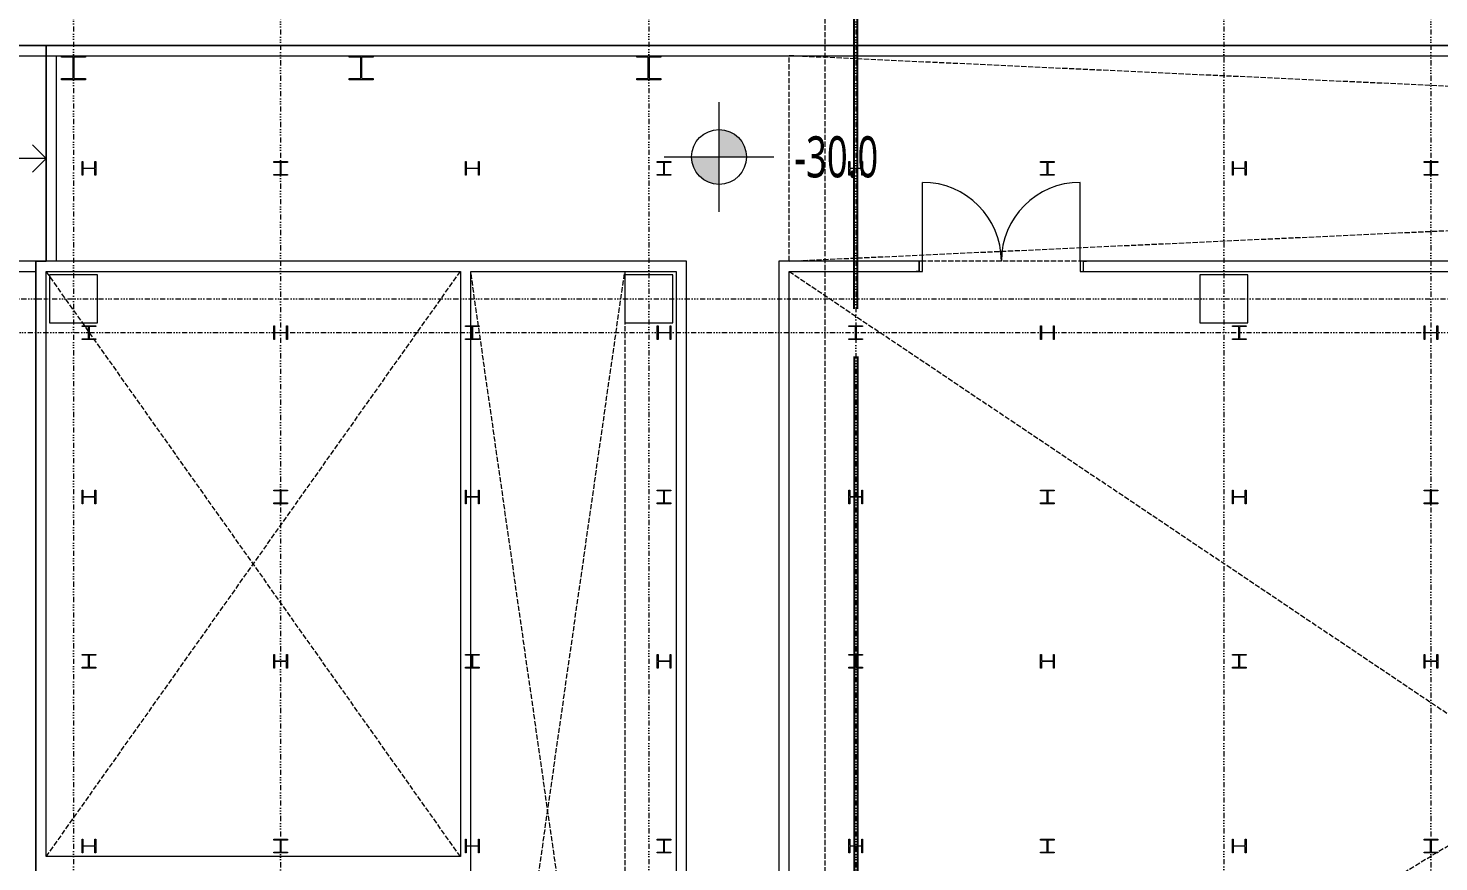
# Model space of a CAD drawing. Extents: x -168053 to 290600, y -560063 to 131745.
# Drawn here: x 164314 to 184915, y 7270 to 19447 of the extents above; entities that cross this region are included whole.
import ezdxf

# ---------------------------------------------------------------- set-up
doc = ezdxf.new("R2010")
doc.units = 0
doc.header["$LTSCALE"] = 250
for name, pattern in [('H12PL1$0$HIDDEN', [0.4, 0.3, -0.1]), ('H12PL1$0$JJP_三點線', [0.9, 0.3, -0.15, 0, -0.15, 0, -0.15, 0, -0.15]), ('H12PL25$0$HIDDEN', [0.4, 0.3, -0.1]), ('H12PL25$0$JJP_三點線', [0.9, 0.3, -0.15, 0, -0.15, 0, -0.15, 0, -0.15])]:
    doc.linetypes.add(name, pattern=pattern)
for name, color, linetype in [('H12PL1$0$A-LABEL-HIGH.200K', 252, 'Continuous'), ('H12PL1$0$A-OBJE-2D', 252, 'Continuous'), ('H12PL1$0$A-OBJE-2D.200K', 252, 'Continuous'), ('H12PL1$0$A-WALL-IN', 252, 'Continuous'), ('H12PL1$0$A-WALL-IN.200K', 252, 'Continuous'), ('H12PL1$0$Door', 252, 'Continuous'), ('H12PL1$0$Hattch', 252, 'Continuous'), ('H12PL1$0$S-COL', 252, 'Continuous'), ('H12PL1$0$S-COL.200K', 252, 'Continuous'), ('H12PL1$0$S-GRID', 252, 'Continuous'), ('H12PL1$0$S-SLAB-SHOW.200K', 252, 'Continuous'), ('H12PL25$0$A-ZONE', 252, 'Continuous'), ('H12PL25$0$S-COL', 252, 'Continuous'), ('H12PL25$0$S-GRID', 252, 'Continuous'), ('XFDP20$0$A-W-P3_(50K)', 9, 'Continuous')]:
    doc.layers.add(name, color=color, linetype=linetype)
doc.styles.add('H12PL1$0$Standard', font='', dxfattribs={"width": 0.8})
doc.styles.get('H12PL1$0$Standard').set_extended_font_data('Microsoft JhengHei')

# ---------------------------------------------------------------- blocks, each defined once
blk = doc.blocks.new('XFDP20')
at = {"layer": 'XFDP20$0$A-W-P3_(50K)', "ltscale": 0.5}
for p, q in [((176375, 15350), (176375, 29650)), ((176425, 15350), (176425, 29650)), ((176375, 14650), (176375, 350)), ((176425, 14650), (176425, 350))]:
    blk.add_line(p, q, dxfattribs=at)
blk = doc.blocks.new('H12PL25')
at = {"layer": 'H12PL25$0$A-ZONE', "linetype": 'H12PL25$0$HIDDEN', "lineweight": 0}
blk.add_lwpolyline([(175950, 86290), (175950, 350)], dxfattribs=at)
at = {"layer": 'H12PL25$0$S-COL', "lineweight": 0, "flags": 128}
for points in [[(165100, 17500), (165112, 17500), (165112, 17417, 0.41421356), (165125, 17404), (165275, 17404, 0.41421356), (165288, 17417), (165288, 17500), (165300, 17500), (165300, 17300), (165288, 17300), (165288, 17383, 0.41421356), (165275, 17396), (165125, 17396, 0.41421356), (165112, 17383), (165112, 17300), (165100, 17300)], [(167900, 17300), (167900, 17312), (167983, 17312, 0.41421356), (167996, 17325), (167996, 17475, 0.41421356), (167983, 17488), (167900, 17488), (167900, 17500), (168100, 17500), (168100, 17488), (168017, 17488, 0.41421356), (168004, 17475), (168004, 17325, 0.41421356), (168017, 17312), (168100, 17312), (168100, 17300)], [(170700, 17500), (170712, 17500), (170712, 17417, 0.41421356), (170725, 17404), (170875, 17404, 0.41421356), (170888, 17417), (170888, 17500), (170900, 17500), (170900, 17300), (170888, 17300), (170888, 17383, 0.41421356), (170875, 17396), (170725, 17396, 0.41421356), (170712, 17383), (170712, 17300), (170700, 17300)], [(173500, 17300), (173500, 17312), (173583, 17312, 0.41421356), (173596, 17325), (173596, 17475, 0.41421356), (173583, 17488), (173500, 17488), (173500, 17500), (173700, 17500), (173700, 17488), (173617, 17488, 0.41421356), (173604, 17475), (173604, 17325, 0.41421356), (173617, 17312), (173700, 17312), (173700, 17300)], [(176300, 17500), (176312, 17500), (176312, 17417, 0.41421356), (176325, 17404), (176475, 17404, 0.41421356), (176488, 17417), (176488, 17500), (176500, 17500), (176500, 17300), (176488, 17300), (176488, 17383, 0.41421356), (176475, 17396), (176325, 17396, 0.41421356), (176312, 17383), (176312, 17300), (176300, 17300)], [(179100, 17300), (179100, 17312), (179183, 17312, 0.41421356), (179196, 17325), (179196, 17475, 0.41421356), (179183, 17488), (179100, 17488), (179100, 17500), (179300, 17500), (179300, 17488), (179217, 17488, 0.41421356), (179204, 17475), (179204, 17325, 0.41421356), (179217, 17312), (179300, 17312), (179300, 17300)], [(181900, 17500), (181912, 17500), (181912, 17417, 0.41421356), (181925, 17404), (182075, 17404, 0.41421356), (182088, 17417), (182088, 17500), (182100, 17500), (182100, 17300), (182088, 17300), (182088, 17383, 0.41421356), (182075, 17396), (181925, 17396, 0.41421356), (181912, 17383), (181912, 17300), (181900, 17300)], [(184700, 17300), (184700, 17312), (184783, 17312, 0.41421356), (184796, 17325), (184796, 17475, 0.41421356), (184783, 17488), (184700, 17488), (184700, 17500), (184900, 17500), (184900, 17488), (184817, 17488, 0.41421356), (184804, 17475), (184804, 17325, 0.41421356), (184817, 17312), (184900, 17312), (184900, 17300)], [(165100, 14900), (165100, 14912), (165183, 14912, 0.41421356), (165196, 14925), (165196, 15075, 0.41421356), (165183, 15088), (165100, 15088), (165100, 15100), (165300, 15100), (165300, 15088), (165217, 15088, 0.41421356), (165204, 15075), (165204, 14925, 0.41421356), (165217, 14912), (165300, 14912), (165300, 14900)], [(167900, 15100), (167912, 15100), (167912, 15017, 0.41421356), (167925, 15004), (168075, 15004, 0.41421356), (168088, 15017), (168088, 15100), (168100, 15100), (168100, 14900), (168088, 14900), (168088, 14983, 0.41421356), (168075, 14996), (167925, 14996, 0.41421356), (167912, 14983), (167912, 14900), (167900, 14900)], [(170700, 14900), (170700, 14912), (170783, 14912, 0.41421356), (170796, 14925), (170796, 15075, 0.41421356), (170783, 15088), (170700, 15088), (170700, 15100), (170900, 15100), (170900, 15088), (170817, 15088, 0.41421356), (170804, 15075), (170804, 14925, 0.41421356), (170817, 14912), (170900, 14912), (170900, 14900)], [(173500, 15100), (173512, 15100), (173512, 15017, 0.41421356), (173525, 15004), (173675, 15004, 0.41421356), (173688, 15017), (173688, 15100), (173700, 15100), (173700, 14900), (173688, 14900), (173688, 14983, 0.41421356), (173675, 14996), (173525, 14996, 0.41421356), (173512, 14983), (173512, 14900), (173500, 14900)], [(176300, 14900), (176300, 14912), (176383, 14912, 0.41421356), (176396, 14925), (176396, 15075, 0.41421356), (176383, 15088), (176300, 15088), (176300, 15100), (176500, 15100), (176500, 15088), (176417, 15088, 0.41421356), (176404, 15075), (176404, 14925, 0.41421356), (176417, 14912), (176500, 14912), (176500, 14900)], [(179100, 15100), (179112, 15100), (179112, 15017, 0.41421356), (179125, 15004), (179275, 15004, 0.41421356), (179288, 15017), (179288, 15100), (179300, 15100), (179300, 14900), (179288, 14900), (179288, 14983, 0.41421356), (179275, 14996), (179125, 14996, 0.41421356), (179112, 14983), (179112, 14900), (179100, 14900)], [(181900, 14900), (181900, 14912), (181983, 14912, 0.41421356), (181996, 14925), (181996, 15075, 0.41421356), (181983, 15088), (181900, 15088), (181900, 15100), (182100, 15100), (182100, 15088), (182017, 15088, 0.41421356), (182004, 15075), (182004, 14925, 0.41421356), (182017, 14912), (182100, 14912), (182100, 14900)], [(184700, 15100), (184712, 15100), (184712, 15017, 0.41421356), (184725, 15004), (184875, 15004, 0.41421356), (184888, 15017), (184888, 15100), (184900, 15100), (184900, 14900), (184888, 14900), (184888, 14983, 0.41421356), (184875, 14996), (184725, 14996, 0.41421356), (184712, 14983), (184712, 14900), (184700, 14900)], [(165100, 12700), (165112, 12700), (165112, 12617, 0.41421356), (165125, 12604), (165275, 12604, 0.41421356), (165288, 12617), (165288, 12700), (165300, 12700), (165300, 12500), (165288, 12500), (165288, 12583, 0.41421356), (165275, 12596), (165125, 12596, 0.41421356), (165112, 12583), (165112, 12500), (165100, 12500)], [(167900, 12500), (167900, 12512), (167983, 12512, 0.41421356), (167996, 12525), (167996, 12675, 0.41421356), (167983, 12688), (167900, 12688), (167900, 12700), (168100, 12700), (168100, 12688), (168017, 12688, 0.41421356), (168004, 12675), (168004, 12525, 0.41421356), (168017, 12512), (168100, 12512), (168100, 12500)], [(170700, 12700), (170712, 12700), (170712, 12617, 0.41421356), (170725, 12604), (170875, 12604, 0.41421356), (170888, 12617), (170888, 12700), (170900, 12700), (170900, 12500), (170888, 12500), (170888, 12583, 0.41421356), (170875, 12596), (170725, 12596, 0.41421356), (170712, 12583), (170712, 12500), (170700, 12500)], [(173500, 12500), (173500, 12512), (173583, 12512, 0.41421356), (173596, 12525), (173596, 12675, 0.41421356), (173583, 12688), (173500, 12688), (173500, 12700), (173700, 12700), (173700, 12688), (173617, 12688, 0.41421356), (173604, 12675), (173604, 12525, 0.41421356), (173617, 12512), (173700, 12512), (173700, 12500)], [(176300, 12700), (176312, 12700), (176312, 12617, 0.41421356), (176325, 12604), (176475, 12604, 0.41421356), (176488, 12617), (176488, 12700), (176500, 12700), (176500, 12500), (176488, 12500), (176488, 12583, 0.41421356), (176475, 12596), (176325, 12596, 0.41421356), (176312, 12583), (176312, 12500), (176300, 12500)], [(179100, 12500), (179100, 12512), (179183, 12512, 0.41421356), (179196, 12525), (179196, 12675, 0.41421356), (179183, 12688), (179100, 12688), (179100, 12700), (179300, 12700), (179300, 12688), (179217, 12688, 0.41421356), (179204, 12675), (179204, 12525, 0.41421356), (179217, 12512), (179300, 12512), (179300, 12500)], [(181900, 12700), (181912, 12700), (181912, 12617, 0.41421356), (181925, 12604), (182075, 12604, 0.41421356), (182088, 12617), (182088, 12700), (182100, 12700), (182100, 12500), (182088, 12500), (182088, 12583, 0.41421356), (182075, 12596), (181925, 12596, 0.41421356), (181912, 12583), (181912, 12500), (181900, 12500)], [(184700, 12500), (184700, 12512), (184783, 12512, 0.41421356), (184796, 12525), (184796, 12675, 0.41421356), (184783, 12688), (184700, 12688), (184700, 12700), (184900, 12700), (184900, 12688), (184817, 12688, 0.41421356), (184804, 12675), (184804, 12525, 0.41421356), (184817, 12512), (184900, 12512), (184900, 12500)], [(165100, 10100), (165100, 10112), (165183, 10112, 0.41421356), (165196, 10125), (165196, 10275, 0.41421356), (165183, 10288), (165100, 10288), (165100, 10300), (165300, 10300), (165300, 10288), (165217, 10288, 0.41421356), (165204, 10275), (165204, 10125, 0.41421356), (165217, 10112), (165300, 10112), (165300, 10100)], [(167900, 10300), (167912, 10300), (167912, 10217, 0.41421356), (167925, 10204), (168075, 10204, 0.41421356), (168088, 10217), (168088, 10300), (168100, 10300), (168100, 10100), (168088, 10100), (168088, 10183, 0.41421356), (168075, 10196), (167925, 10196, 0.41421356), (167912, 10183), (167912, 10100), (167900, 10100)], [(170700, 10100), (170700, 10112), (170783, 10112, 0.41421356), (170796, 10125), (170796, 10275, 0.41421356), (170783, 10288), (170700, 10288), (170700, 10300), (170900, 10300), (170900, 10288), (170817, 10288, 0.41421356), (170804, 10275), (170804, 10125, 0.41421356), (170817, 10112), (170900, 10112), (170900, 10100)], [(173500, 10300), (173512, 10300), (173512, 10217, 0.41421356), (173525, 10204), (173675, 10204, 0.41421356), (173688, 10217), (173688, 10300), (173700, 10300), (173700, 10100), (173688, 10100), (173688, 10183, 0.41421356), (173675, 10196), (173525, 10196, 0.41421356), (173512, 10183), (173512, 10100), (173500, 10100)], [(176300, 10100), (176300, 10112), (176383, 10112, 0.41421356), (176396, 10125), (176396, 10275, 0.41421356), (176383, 10288), (176300, 10288), (176300, 10300), (176500, 10300), (176500, 10288), (176417, 10288, 0.41421356), (176404, 10275), (176404, 10125, 0.41421356), (176417, 10112), (176500, 10112), (176500, 10100)], [(179100, 10300), (179112, 10300), (179112, 10217, 0.41421356), (179125, 10204), (179275, 10204, 0.41421356), (179288, 10217), (179288, 10300), (179300, 10300), (179300, 10100), (179288, 10100), (179288, 10183, 0.41421356), (179275, 10196), (179125, 10196, 0.41421356), (179112, 10183), (179112, 10100), (179100, 10100)], [(181900, 10100), (181900, 10112), (181983, 10112, 0.41421356), (181996, 10125), (181996, 10275, 0.41421356), (181983, 10288), (181900, 10288), (181900, 10300), (182100, 10300), (182100, 10288), (182017, 10288, 0.41421356), (182004, 10275), (182004, 10125, 0.41421356), (182017, 10112), (182100, 10112), (182100, 10100)], [(184700, 10300), (184712, 10300), (184712, 10217, 0.41421356), (184725, 10204), (184875, 10204, 0.41421356), (184888, 10217), (184888, 10300), (184900, 10300), (184900, 10100), (184888, 10100), (184888, 10183, 0.41421356), (184875, 10196), (184725, 10196, 0.41421356), (184712, 10183), (184712, 10100), (184700, 10100)], [(165100, 7600), (165112, 7600), (165112, 7517, 0.41421356), (165125, 7504), (165275, 7504, 0.41421356), (165288, 7517), (165288, 7600), (165300, 7600), (165300, 7400), (165288, 7400), (165288, 7483, 0.41421356), (165275, 7496), (165125, 7496, 0.41421356), (165112, 7483), (165112, 7400), (165100, 7400)], [(167900, 7400), (167900, 7412), (167983, 7412, 0.41421356), (167996, 7425), (167996, 7575, 0.41421356), (167983, 7588), (167900, 7588), (167900, 7600), (168100, 7600), (168100, 7588), (168017, 7588, 0.41421356), (168004, 7575), (168004, 7425, 0.41421356), (168017, 7412), (168100, 7412), (168100, 7400)], [(170700, 7600), (170712, 7600), (170712, 7517, 0.41421356), (170725, 7504), (170875, 7504, 0.41421356), (170888, 7517), (170888, 7600), (170900, 7600), (170900, 7400), (170888, 7400), (170888, 7483, 0.41421356), (170875, 7496), (170725, 7496, 0.41421356), (170712, 7483), (170712, 7400), (170700, 7400)], [(173500, 7400), (173500, 7412), (173583, 7412, 0.41421356), (173596, 7425), (173596, 7575, 0.41421356), (173583, 7588), (173500, 7588), (173500, 7600), (173700, 7600), (173700, 7588), (173617, 7588, 0.41421356), (173604, 7575), (173604, 7425, 0.41421356), (173617, 7412), (173700, 7412), (173700, 7400)], [(176300, 7600), (176312, 7600), (176312, 7517, 0.41421356), (176325, 7504), (176475, 7504, 0.41421356), (176488, 7517), (176488, 7600), (176500, 7600), (176500, 7400), (176488, 7400), (176488, 7483, 0.41421356), (176475, 7496), (176325, 7496, 0.41421356), (176312, 7483), (176312, 7400), (176300, 7400)], [(179100, 7400), (179100, 7412), (179183, 7412, 0.41421356), (179196, 7425), (179196, 7575, 0.41421356), (179183, 7588), (179100, 7588), (179100, 7600), (179300, 7600), (179300, 7588), (179217, 7588, 0.41421356), (179204, 7575), (179204, 7425, 0.41421356), (179217, 7412), (179300, 7412), (179300, 7400)], [(181900, 7600), (181912, 7600), (181912, 7517, 0.41421356), (181925, 7504), (182075, 7504, 0.41421356), (182088, 7517), (182088, 7600), (182100, 7600), (182100, 7400), (182088, 7400), (182088, 7483, 0.41421356), (182075, 7496), (181925, 7496, 0.41421356), (181912, 7483), (181912, 7400), (181900, 7400)], [(184700, 7400), (184700, 7412), (184783, 7412, 0.41421356), (184796, 7425), (184796, 7575, 0.41421356), (184783, 7588), (184700, 7588), (184700, 7600), (184900, 7600), (184900, 7588), (184817, 7588, 0.41421356), (184804, 7575), (184804, 7425, 0.41421356), (184817, 7412), (184900, 7412), (184900, 7400)]]:
    blk.add_lwpolyline(points, format="xyb", close=True, dxfattribs=at)
at = {"layer": 'H12PL25$0$S-GRID', "linetype": 'H12PL25$0$JJP_三點線', "lineweight": 0}
for p, q in [((168000, 128250), (168000, -28000)), ((176400, 128250), (176400, -28000)), ((184800, 128250), (184800, -28000)), ((-29000, 15000), (289600, 15000))]:
    blk.add_line(p, q, dxfattribs=at)
blk.add_blockref('XFDP20', (0, 0))
blk = doc.blocks.new('H12PL1')
at = {"layer": 'H12PL1$0$Hattch', "linetype": 'Continuous', "lineweight": 0}
for points in [[(177426.84, 17071.41), (177826.84, 17071.41), (177796.39, 17224.48), (177709.68, 17354.25), (177579.91, 17440.96), (177426.84, 17471.41)], [(177426.84, 17071.41), (177026.84, 17071.41), (177057.28, 16918.33), (177143.99, 16788.56), (177273.76, 16701.85), (177426.84, 16671.41)]]:
    blk.add_hatch(color=256, dxfattribs=at).paths.add_polyline_path(points)
at = {"layer": 'H12PL1$0$A-LABEL-HIGH.200K', "lineweight": 0}
for p, q in [((177426.84, 16271.41), (177426.84, 17871.41)), ((176626.84, 17071.41), (178226.84, 17071.41))]:
    blk.add_line(p, q, dxfattribs=at)
blk.add_circle((177426.84, 17071.41), 400, dxfattribs=at)
at = {"layer": 'H12PL1$0$A-OBJE-2D', "linetype": 'H12PL1$0$HIDDEN', "lineweight": 0}
for p, q in [((178450, 15550), (178450, 18550)), ((178450, 18550), (243150, 18550)), ((178450, 15550), (243150, 18550)), ((243150, 15550), (178450, 18550)), ((243150, 15550), (178450, 15550)), ((167600, 6850), (173650, 15400)), ((173650, 6850), (167600, 15400)), ((173800, -350), (173800, 15400)), ((173800, 15400), (176050, 15400)), ((173800, -350), (176050, 15400)), ((176050, -350), (173800, 15400)), ((176050, 15400), (176050, -350)), ((178450, 1170), (201900, 15400)), ((178450, 15400), (201900, -350))]:
    blk.add_line(p, q, dxfattribs=at)
at = {"layer": 'H12PL1$0$A-OBJE-2D', "lineweight": 0}
for points in [[(167600, 15550), (167600, 18700), (243150, 18700)], [(167750, 15550), (167750, 18550), (243150, 18550)]]:
    blk.add_lwpolyline(points, dxfattribs=at)
at = {"layer": 'H12PL1$0$A-OBJE-2D.200K', "lineweight": 0}
for q in [(167400, 17250), (167400, 16850)]:
    blk.add_line((167600, 17050), q, dxfattribs=at)
at = {"layer": 'H12PL1$0$A-OBJE-2D.200K', "lineweight": 0, "flags": 128}
blk.add_lwpolyline([(167600, 17050), (164000, 17050)], dxfattribs=at)
at = {"layer": 'H12PL1$0$A-WALL-IN', "lineweight": 0}
for p, q in [((180350, 15550), (180307, 15550)), ((180350, 15400), (180350, 15550)), ((182750, 15550), (182793, 15550)), ((182750, 15400), (182750, 15550)), ((180350, 15400), (180307, 15400)), ((182750, 15400), (182793, 15400))]:
    blk.add_line(p, q, dxfattribs=at)
at = {"layer": 'H12PL1$0$A-WALL-IN', "lineweight": 0, "flags": 128}
for points in [[(167450, 15550), (167600, 15550)], [(167450, 15550), (167450, -440)], [(176800, 15550), (167600, 15550)], [(176950, 15550), (176800, 15550)], [(176950, -350), (176950, 15550)], [(178300, 15550), (178300, 15400)], [(180350, 15550), (178300, 15550)], [(201975, 15550), (182750, 15550)], [(167600, 15400), (173650, 15400)], [(167600, 6850), (167600, 15400)], [(173650, 15400), (173650, 6850)], [(173800, 15400), (176800, 15400)], [(173800, -440), (173800, 15400)], [(176800, 15400), (176800, -350)], [(178300, 15400), (178300, 1170)], [(178450, 1170), (178450, 15400)], [(178450, 15400), (180350, 15400)], [(182750, 15400), (201900, 15400)], [(173650, 6850), (167600, 6850)]]:
    blk.add_lwpolyline(points, dxfattribs=at)
at = {"layer": 'H12PL1$0$A-WALL-IN.200K', "lineweight": 0, "flags": 128}
for points in [[(243150, 18700), (39500, 18700)], [(163975, 18550), (167825, 18550)], [(168175, 18550), (172025, 18550)], [(172375, 18550), (176225, 18550)], [(176575, 18550), (243150, 18550)], [(167450, 15550), (42650, 15550)], [(167450, 15400), (167450, 15550)], [(102550, 15400), (167450, 15400)]]:
    blk.add_lwpolyline(points, dxfattribs=at)
at = {"layer": 'H12PL1$0$Door', "lineweight": 0}
for p, q in [((180400, 15550), (180400, 16700)), ((182700, 15550), (182700, 16700)), ((180350, 15550), (180307, 15550)), ((180350, 15550), (180307, 15550)), ((180400, 15550), (180350, 15550)), ((180350, 15550), (180350, 15400)), ((180350, 15400), (180350, 15550)), ((180350, 15400), (180350, 15550)), ((180400, 15400), (180400, 15550)), ((182750, 15550), (182700, 15550)), ((182700, 15550), (182700, 15400)), ((182750, 15400), (182750, 15550)), ((182750, 15400), (182750, 15550)), ((182750, 15400), (182750, 15550)), ((182750, 15550), (182793, 15550)), ((182750, 15550), (182793, 15550)), ((180350, 15400), (180307, 15400)), ((180350, 15400), (180307, 15400)), ((180350, 15400), (180400, 15400)), ((182700, 15400), (182750, 15400)), ((182750, 15400), (182793, 15400)), ((182750, 15400), (182793, 15400))]:
    blk.add_line(p, q, dxfattribs=at)
for centre, start, end in [((180400, 15550), 0, 90), ((182700, 15550), 90, 180)]:
    blk.add_arc(centre, 1150, start, end, dxfattribs=at)
at = {"layer": 'H12PL1$0$S-COL', "lineweight": 0, "flags": 128}
for points in [[(167650, 14650), (168350, 14650), (168350, 15350), (167650, 15350)], [(176050, 14650), (176750, 14650), (176750, 15350), (176050, 15350)], [(184450, 14650), (185150, 14650), (185150, 15350), (184450, 15350)]]:
    blk.add_lwpolyline(points, close=True, dxfattribs=at)
at = {"layer": 'H12PL1$0$S-COL.200K', "lineweight": 0, "flags": 128}
for points in [[(168175, 18550), (168175, 18531), (168013, 18531, 0.41421356), (168006, 18524), (168006, 18226, 0.41421356), (168013, 18219), (168175, 18219), (168175, 18200), (167825, 18200), (167825, 18219), (167987, 18219, 0.41421356), (167994, 18226), (167994, 18524, 0.41421356), (167987, 18531), (167825, 18531), (167825, 18550)], [(172375, 18550), (172375, 18531), (172213, 18531, 0.41421356), (172206, 18524), (172206, 18226, 0.41421356), (172213, 18219), (172375, 18219), (172375, 18200), (172025, 18200), (172025, 18219), (172187, 18219, 0.41421356), (172194, 18226), (172194, 18524, 0.41421356), (172187, 18531), (172025, 18531), (172025, 18550)], [(176575, 18550), (176575, 18531), (176413, 18531, 0.41421356), (176406, 18524), (176406, 18226, 0.41421356), (176413, 18219), (176575, 18219), (176575, 18200), (176225, 18200), (176225, 18219), (176387, 18219, 0.41421356), (176394, 18226), (176394, 18524, 0.41421356), (176387, 18531), (176225, 18531), (176225, 18550)]]:
    blk.add_lwpolyline(points, format="xyb", close=True, dxfattribs=at)
at = {"layer": 'H12PL1$0$S-GRID', "linetype": 'H12PL1$0$JJP_三點線', "lineweight": 0}
for p, q in [((168000, 128250), (168000, -28000)), ((176400, 128250), (176400, -28000)), ((184800, 128250), (184800, -28000)), ((-29000, 15000), (289600, 15000))]:
    blk.add_line(p, q, dxfattribs=at)
at = {"layer": 'H12PL1$0$S-SLAB-SHOW.200K', "lineweight": 0, "flags": 128}
blk.add_lwpolyline([(97475, 18700), (97475, 15550), (93300, 15550), (93300, -350), (126850, -350), (126850, -2500), (151550, -2500), (151550, -350), (167450, -350), (167450, 15550), (164000, 15550), (164000, 18700)], close=True, dxfattribs=at)
at = {"layer": 'H12PL1$0$S-SLAB-SHOW.200K', "lineweight": 0}
blk.add_lwpolyline([(167600, 15550), (164000, 15550), (164000, 18700), (167600, 18700)], close=True, dxfattribs=at)
at = {"layer": 'H12PL1$0$A-LABEL-HIGH.200K', "lineweight": 0, "insert": (178526.84, 16761.52), "char_height": 600, "attachment_point": 7, "style": 'H12PL1$0$Standard'}
blk.add_mtext('\\A1;{\\W0.68;-30.0}', dxfattribs=at)

msp = doc.modelspace()

# ---------------------------------------------------------------- block references
msp.add_blockref('H12PL25', (0, 0))

# ---------------------------------------------------------------- next in the draw order: block references
msp.add_blockref('H12PL1', (-3024, 495))

doc.saveas('drawing.dxf')
